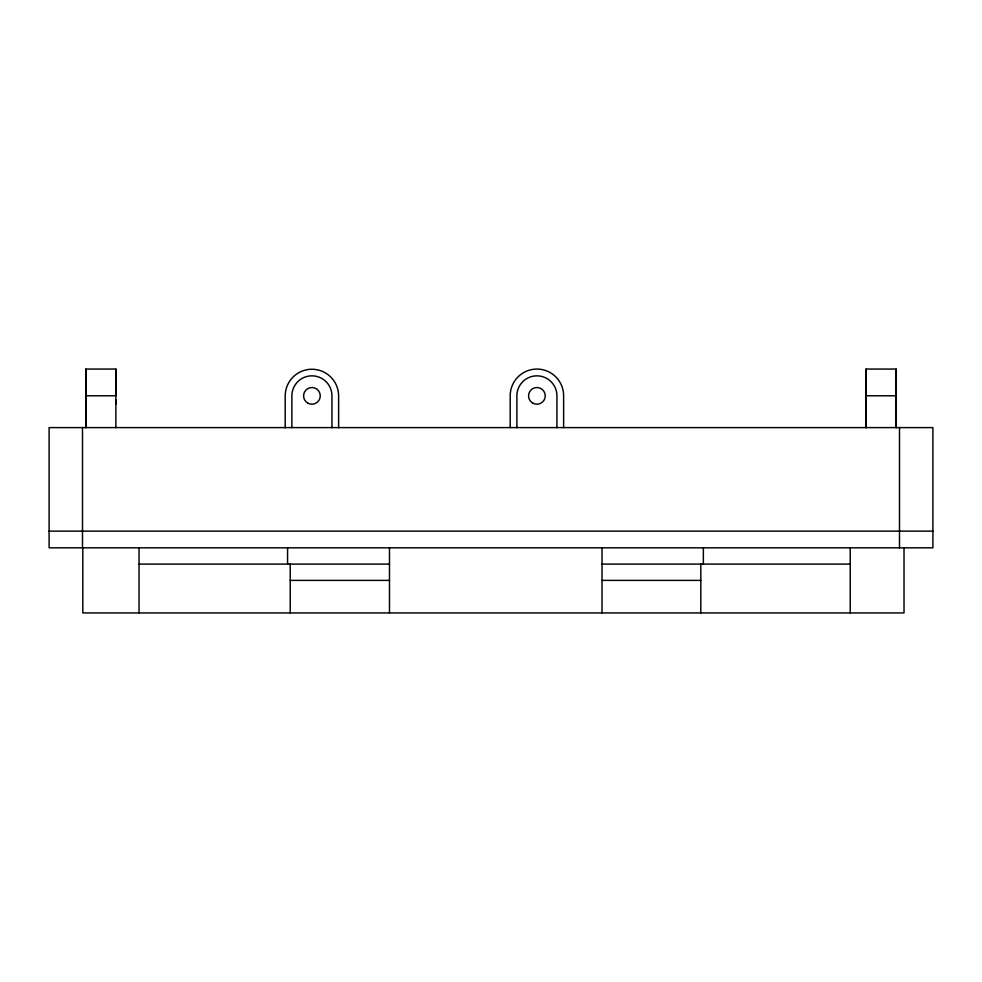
<?xml version="1.0" encoding="UTF-8"?>
<svg xmlns="http://www.w3.org/2000/svg" width="982" height="982" viewBox="0 0 982 982"><rect width="100%" height="100%" fill="white"/><g stroke="black" fill="none" stroke-linecap="round" stroke-linejoin="round"><path stroke-width="1.47" d="M85.839 369.06L85.839 427.612L85.839 369.06L115.888 369.06L115.888 395.771L85.839 395.771M115.888 404.228L115.888 400.042M866.112 369.06L866.112 427.612L866.112 369.06L896.161 369.06L896.161 427.612L896.161 369.06M899.5 427.6L899.5 547.821M932.9 531.127L932.9 427.6L49.1 427.6L49.1 547.821L932.9 547.821L932.9 531.127L49.1 531.127M866.112 395.771L896.161 395.771M139.039 564.098L389.486 564.098M602.027 564.098L850.228 564.098M290.218 580.387L389.486 580.387M602.027 580.387L700.817 580.387M904.017 547.821L904.017 612.94L82.819 612.94L82.819 547.821M850.228 547.821L850.228 612.94M703.358 547.821L703.358 564.098M700.817 564.098L700.817 612.94M602.027 547.821L602.027 612.94M563.619 427.612L563.619 395.771A26.71 26.71 0 0 0 536.909 369.06A26.71 26.71 0 0 0 510.198 395.771L510.198 427.612M556.941 427.649L556.941 395.869A20.033 20.033 0 0 0 536.909 375.836A20.033 20.033 0 0 0 516.876 395.869L516.876 427.649M389.486 547.821L389.486 612.94M338.63 427.747L338.63 395.967A26.71 26.71 0 0 0 311.92 369.257A26.71 26.71 0 0 0 285.197 395.967L285.197 427.796M331.953 427.698L331.953 395.869A20.033 20.033 0 0 0 311.92 375.836A20.033 20.033 0 0 0 291.887 395.869L291.887 427.649M290.218 564.098L290.218 612.94M287.566 547.821L287.566 564.098M139.039 547.821L139.039 612.94M115.888 369.06L115.888 427.698M82.5 427.6L82.5 547.821M532.735 403.099A8.347 8.347 0 0 0 545.255 395.869A8.347 8.347 0 0 0 532.735 388.639A8.347 8.347 0 0 0 532.735 403.099M307.747 403.099A8.347 8.347 0 0 0 320.267 395.869A8.347 8.347 0 0 0 307.747 388.639A8.347 8.347 0 0 0 307.747 403.099"/></g></svg>
